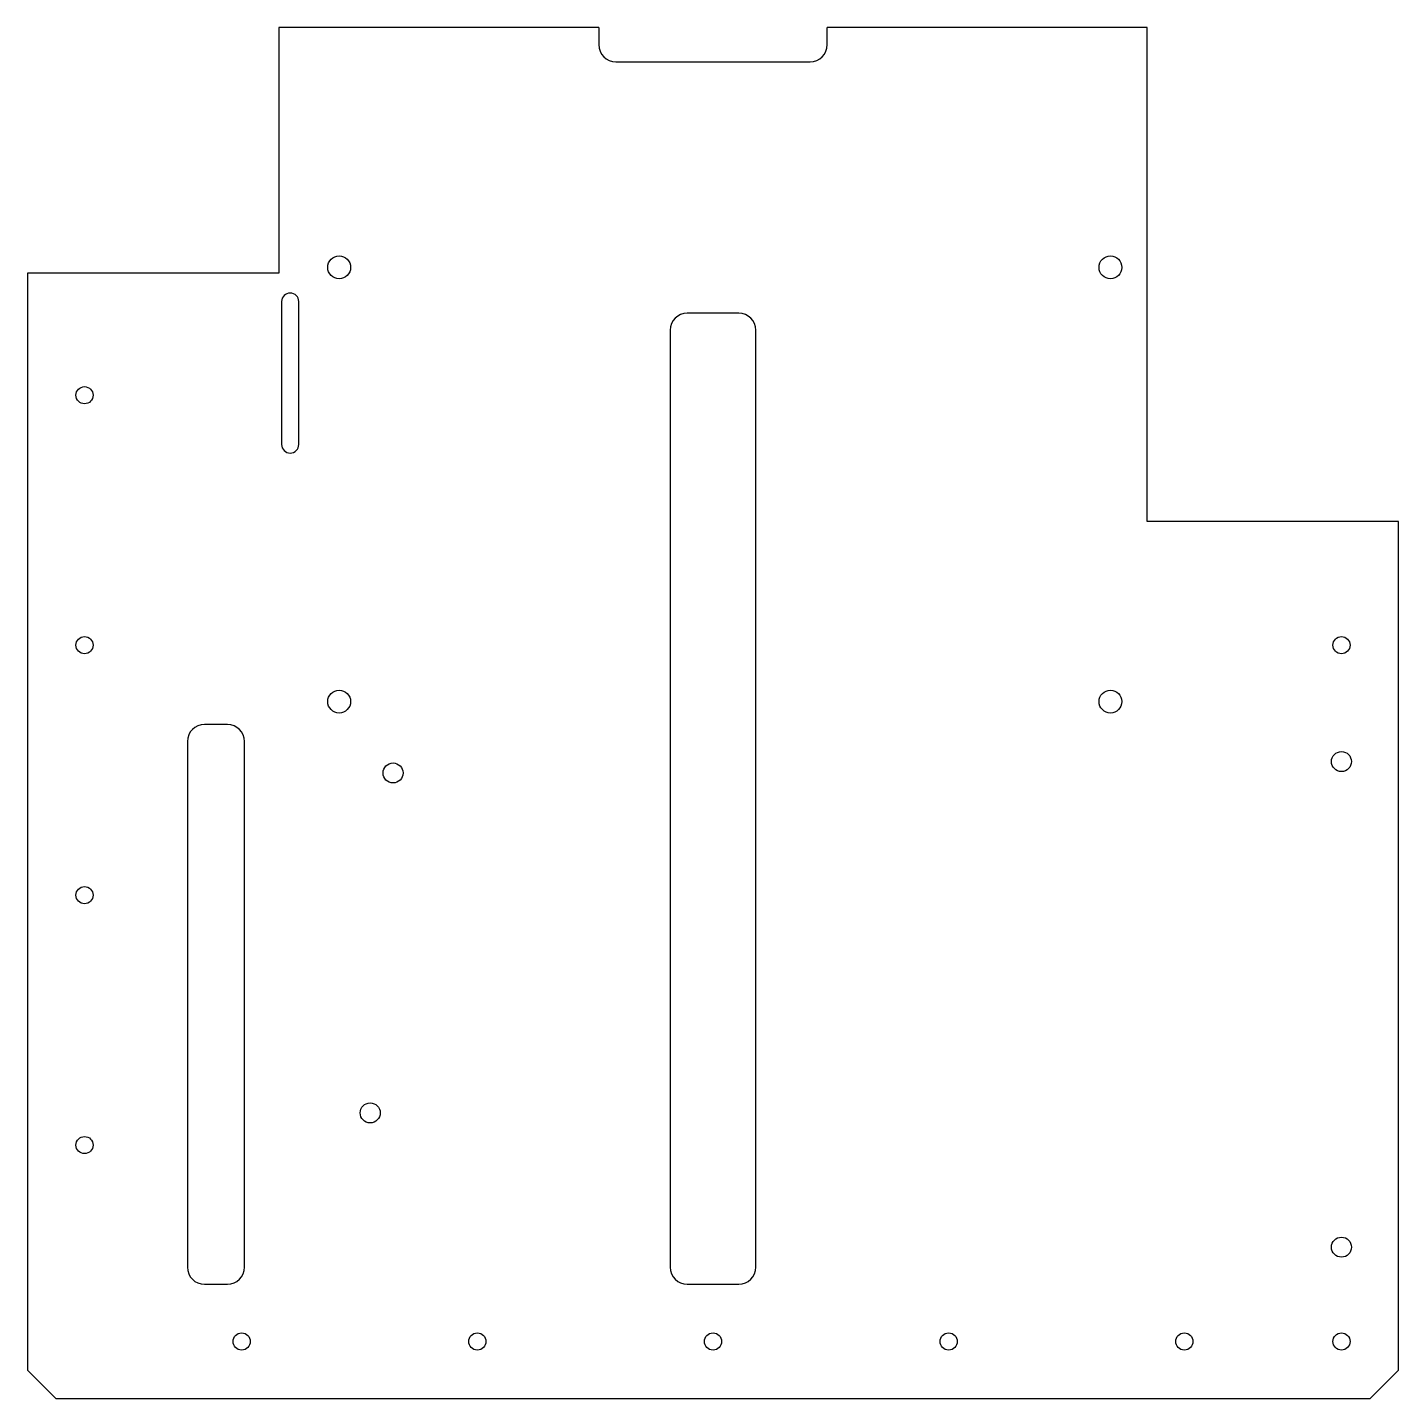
# Model space of a CAD drawing. Header units: millimetres. Extents: x -10 to 230, y -120 to 120.
import ezdxf

# ---------------------------------------------------------------- set-up
doc = ezdxf.new("R2010")
doc.units = ezdxf.units.MM

msp = doc.modelspace()

# ---------------------------------------------------------------- linework, layer by layer
at = {"color": 7, "linetype": 'Continuous', "lineweight": 25}
for p, q in [((90, 120), (34, 120)), ((34, 120), (34, 77)), ((90, 120), (90, 117)), ((186, 120), (130, 120)), ((130, 117), (130, 120)), ((186, 33.5), (186, 120)), ((93, 114), (127, 114)), ((34, 77), (-10, 77)), ((-10, 77), (-10, -115)), ((34.5, 72), (34.5, 47)), ((37.5, 47), (37.5, 72)), ((114.5, 70), (105.5, 70)), ((102.5, 67), (102.5, -97)), ((117.5, -97), (117.5, 67)), ((230, 33.5), (186, 33.5)), ((230, -115), (230, 33.5)), ((25, -2), (21, -2)), ((18, -5), (18, -97)), ((28, -97), (28, -5)), ((21, -100), (25, -100)), ((105.5, -100), (114.5, -100)), ((-10, -115), (-5, -120)), ((225, -120), (230, -115)), ((-5, -120), (225, -120))]:
    msp.add_line(p, q, dxfattribs=at)
for centre, radius in [((44.57, 78), 2), ((179.57, 78), 2), ((0, 55.62), 1.5), ((0, 11.87), 1.5), ((220, 11.87), 1.5), ((44.57, 2), 2), ((179.57, 2), 2), ((220, -8.5), 1.75), ((54, -10.5), 1.75), ((0, -31.88), 1.5), ((50, -70), 1.75), ((0, -75.63), 1.5), ((220, -93.5), 1.75), ((27.5, -110), 1.5), ((68.75, -110), 1.5), ((110, -110), 1.5), ((151.25, -110), 1.5), ((192.5, -110), 1.5), ((220, -110), 1.5)]:
    msp.add_circle(centre, radius, dxfattribs=at)
for centre, radius, start, end in [((93, 117), 3, 180, 270), ((127, 117), 3, 270, 0), ((36, 72), 1.5, 0, 180), ((105.5, 67), 3, 90, 180), ((114.5, 67), 3, 0, 90), ((36, 47), 1.5, 180, 0), ((21, -5), 3, 90, 180), ((25, -5), 3, 0, 90), ((21, -97), 3, 180, 270), ((25, -97), 3, 270, 0), ((105.5, -97), 3, 180, 270), ((114.5, -97), 3, 270, 0)]:
    msp.add_arc(centre, radius, start, end, dxfattribs=at)

doc.saveas('drawing.dxf')
